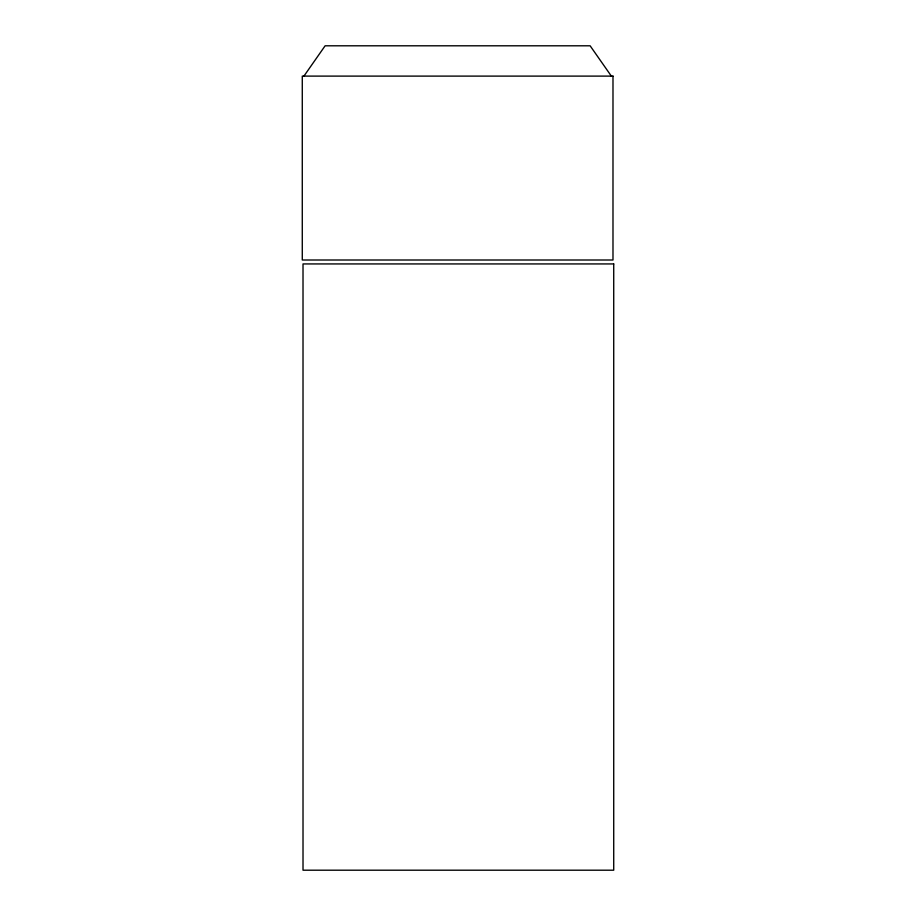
<?xml version="1.0" encoding="UTF-8"?>
<svg xmlns="http://www.w3.org/2000/svg" width="916" height="916" viewBox="0 0 916 916"><rect width="100%" height="100%" fill="white"/><g stroke="black" fill="none" stroke-linecap="round" stroke-linejoin="round"><path stroke-width="1.37" d="M303.929 76.108L325.123 45.8L590.133 45.8L611.338 76.108M612.987 76.108L302.28 76.108L302.28 260.007L612.987 260.007L612.987 76.108M613.72 263.934L303.013 263.934L303.013 870.2L613.72 870.2L613.72 263.934"/></g></svg>
